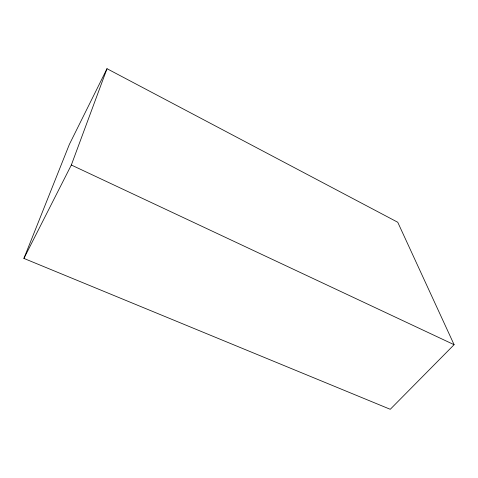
<?xml version="1.0" encoding="UTF-8"?>
<svg xmlns="http://www.w3.org/2000/svg" width="478" height="478" viewBox="0 0 478 478"><rect width="100%" height="100%" fill="white"/><g stroke="black" fill="none" stroke-linecap="round" stroke-linejoin="round"><path stroke-width="0.72" d="M23.9 258.419L71.336 165.012L107.012 68.701L397.744 222.252L454.1 344.698L390.257 409.299L23.9 258.419L69.328 144.476L107.012 68.701M71.336 165.012L454.1 344.698"/></g></svg>
